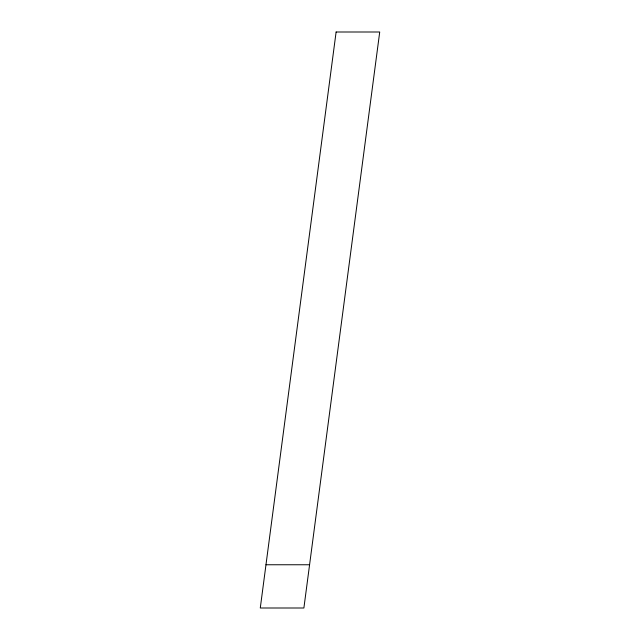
<?xml version="1.0" encoding="UTF-8"?>
<svg xmlns="http://www.w3.org/2000/svg" width="640" height="640" viewBox="0 0 640 640"><rect width="100%" height="100%" fill="white"/><g stroke="black" fill="none" stroke-linecap="round" stroke-linejoin="round"><path stroke-width="0.96" d="M265.968 564.76L309.584 564.76M336.112 32L260.28 608L303.888 608L379.72 32L336.112 32"/></g></svg>
